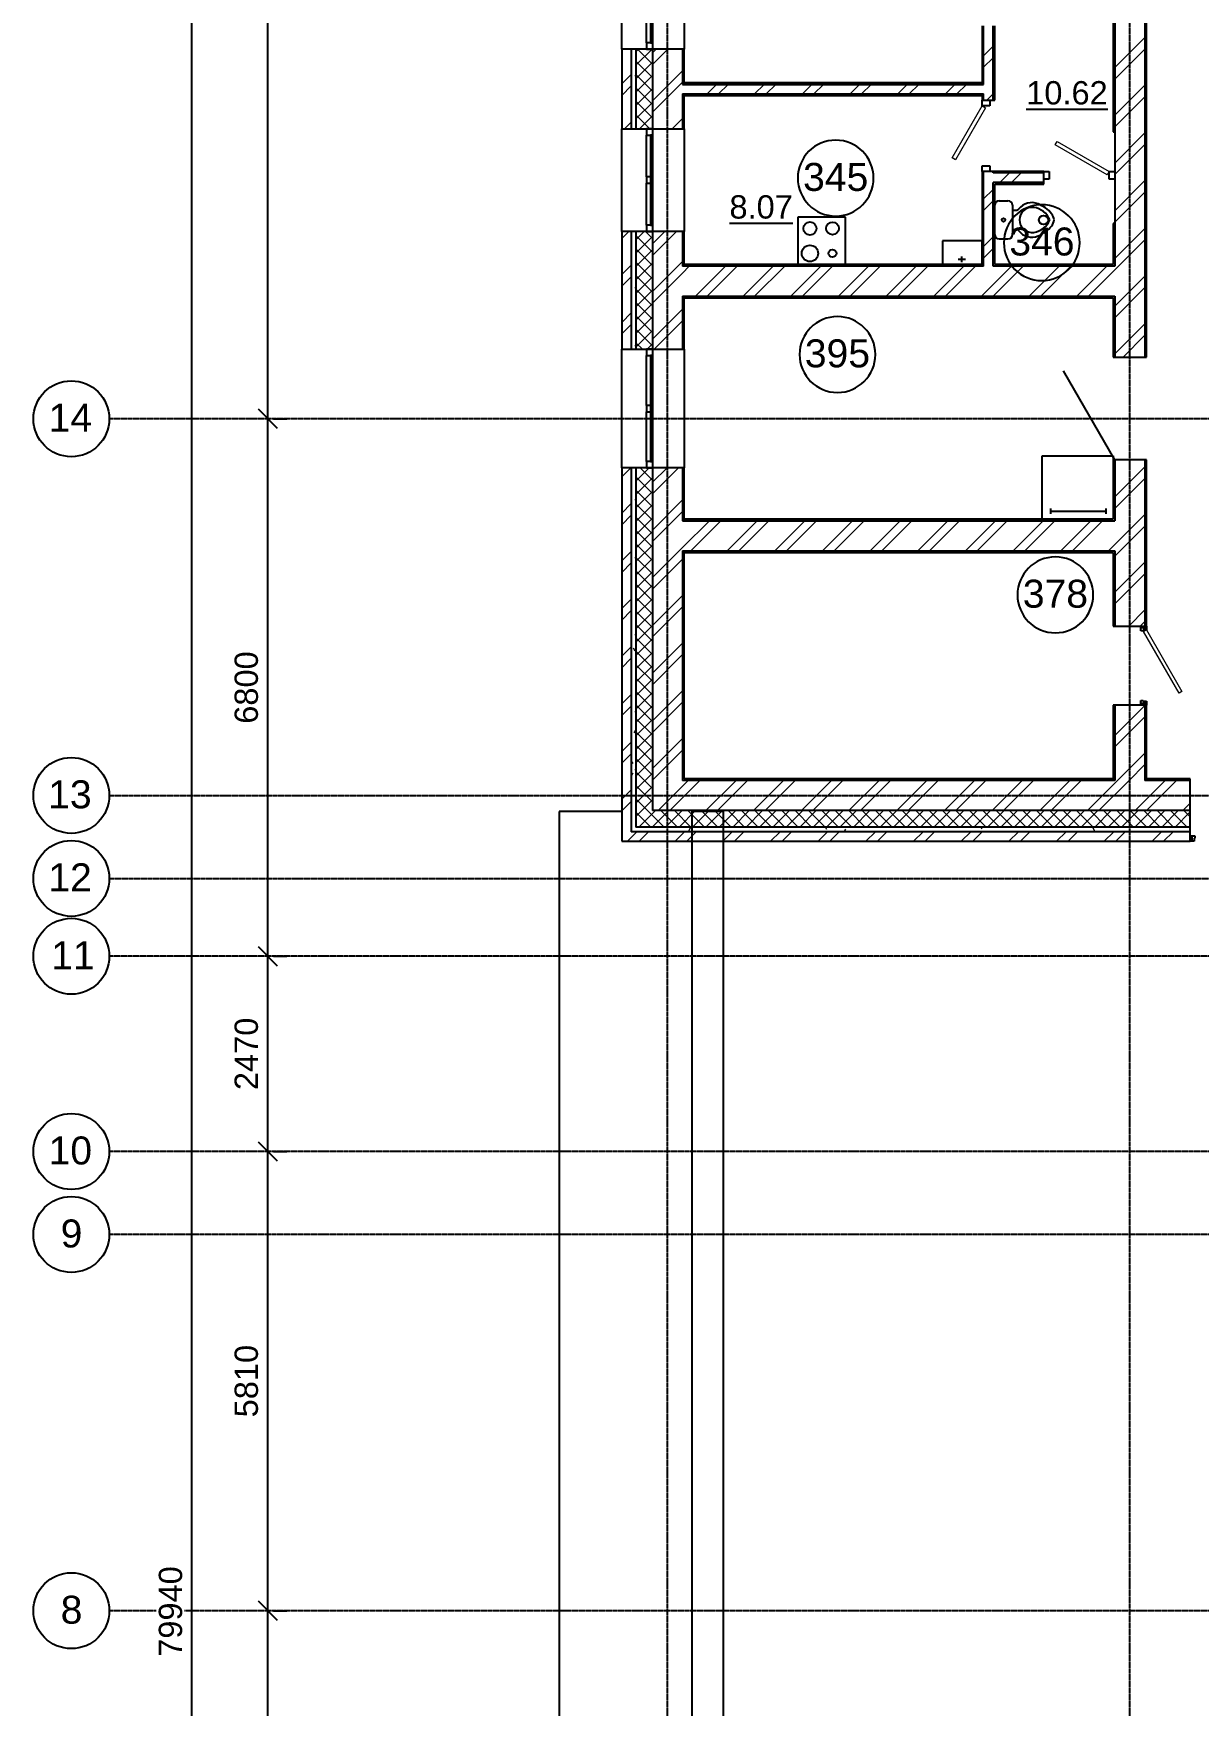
# Model space of a CAD drawing. Header units: millimetres. Extents: x -3463 to 813393, y -106315 to 159215.
# Drawn here: x 382015 to 396761, y 47754 to 68909 of the extents above; entities that cross this region are included whole.
import ezdxf

# ---------------------------------------------------------------- set-up
doc = ezdxf.new("R2010")
doc.units = ezdxf.units.MM
doc.linetypes.add('Линия сетки', pattern=[22.225, 12.7, -3.175, 3.175, -3.175])
doc.layers.add('AXIS_', color=252, linetype='Continuous')
doc.layers.add('PLANS_', color=252, linetype='Continuous')
doc.styles.add('arial', font='arial.ttf')
doc.styles.add('Arial_1', font='arial.ttf', dxfattribs={"height": 295.05988})

# ---------------------------------------------------------------- blocks, each defined once
blk = doc.blocks.new('_Oblique')
at = {"color": 0, "linetype": 'ByBlock', "lineweight": -2}
blk.add_line((-0.5, -0.5), (0.5, 0.5), dxfattribs=at)
blk = doc.blocks.new('A$Cb4756d35')
at = {"layer": 'AXIS_', "linetype": 'Линия сетки'}
for p, q in [((-7881, -53407), (-7881, 31376)), ((-2031, -53407), (-2031, 31376)), ((13594, 5205), (-14947, 5205)), ((-14947, 440), (13594, 440)), ((-14947, -610), (13594, -610)), ((13594, -1595), (-14947, -1595)), ((13594, -4065), (-14947, -4065)), ((13594, -5115), (-14947, -5115)), ((13594, -9875), (-14947, -9875))]:
    blk.add_line(p, q, dxfattribs=at)
at = {"layer": 'AXIS_'}
for p, q in [((-13900, -50095), (-13900, 30325)), ((-12940, 4965), (-12940, 16715)), ((-12940, -1835), (-12940, 5445)), ((-12870, 5205), (-12700, 5205)), ((-12870, 5205), (-12700, 5205)), ((-12940, -4305), (-12940, -1355)), ((-12870, -1595), (-12700, -1595)), ((-12870, -1595), (-12700, -1595)), ((-12940, -10115), (-12940, -3825)), ((-12870, -4065), (-12700, -4065)), ((-12870, -4065), (-12700, -4065)), ((-12940, -14625), (-12940, -9635)), ((-12870, -9875), (-12700, -9875)), ((-12870, -9875), (-12700, -9875))]:
    blk.add_line(p, q, dxfattribs=at)
for centre in [(-15427, 5205), (-15427, 440), (-15427, -610), (-15427, -1595), (-15427, -4065), (-15427, -5115), (-15427, -9875)]:
    blk.add_circle(centre, 480, dxfattribs=at)
at = {"layer": 'PLANS_', "lineweight": 25}
for p, q in [((-2241, 11375), (-2241, 8835)), ((-1821, 5985), (-1821, 11375)), ((-3901, 10175), (-3901, 9455)), ((-3741, 9235), (-3741, 10175)), ((-7671, 9880), (-8461, 9880)), ((-8461, 9880), (-8461, 8875)), ((-7671, 9455), (-7671, 9880)), ((-3901, 9455), (-7671, 9455)), ((-7671, 9295), (-3901, 9295)), ((-7671, 8875), (-7671, 9295)), ((-3901, 9295), (-3901, 9235)), ((-3801, 9235), (-3741, 9235)), ((-8461, 8875), (-7671, 8875)), ((-2241, 8835), (-2221, 8835)), ((-2221, 8835), (-2221, 8335)), ((-3901, 8335), (-3901, 7155)), ((-3121, 8335), (-3801, 8335)), ((-3741, 7155), (-3741, 8175)), ((-3741, 8175), (-3121, 8175)), ((-3121, 8175), (-3121, 8235)), ((-2221, 8235), (-2221, 7675)), ((-2221, 7675), (-2241, 7675)), ((-2241, 7675), (-2241, 7155)), ((-7671, 7575), (-8461, 7575)), ((-8461, 7575), (-8461, 6085)), ((-7671, 7155), (-7671, 7575)), ((-3901, 7155), (-7671, 7155)), ((-2241, 7155), (-3741, 7155)), ((-7671, 6085), (-7671, 6735)), ((-7671, 6735), (-2241, 6735)), ((-2241, 6735), (-2241, 5985)), ((-8461, 6085), (-7671, 6085)), ((-2241, 5985), (-1821, 5985)), ((-1821, 4685), (-2241, 4685)), ((-2241, 4685), (-2241, 3935)), ((-1821, 2583), (-1821, 4685)), ((-7671, 4585), (-8461, 4585)), ((-8461, 4585), (-8461, -140)), ((-7671, 3935), (-7671, 4585)), ((-2241, 3935), (-7671, 3935)), ((-7671, 650), (-7671, 3515)), ((-7671, 3515), (-2241, 3515)), ((-2241, 3515), (-2241, 2583)), ((-2241, 2583), (-1891, 2583)), ((-1891, 1583), (-2241, 1583)), ((-2241, 1583), (-2241, 650)), ((-1821, 650), (-1821, 1583)), ((-2241, 650), (-7671, 650)), ((-1266, 650), (-1821, 650)), ((-1266, -70), (-1266, 650)), ((-7173, 235), (-7573, 235)), ((-7573, 235), (-7573, -49126)), ((-7173, -48726), (-7173, 235)), ((-8461, -140), (-1266, -140))]:
    blk.add_line(p, q, dxfattribs=at)
at = {"layer": 'PLANS_'}
for p, q in [((-2221, 11375), (-2221, 8835)), ((-1841, 11375), (-1841, 5985)), ((-8461, 9880), (-8461, 11180)), ((-8096, 11100), (-8096, 9960)), ((-8066, 9960), (-8066, 11100)), ((-7671, 11180), (-7671, 9880)), ((-8146, 9960), (-8146, 10490)), ((-3881, 9435), (-3881, 10175)), ((-3761, 9235), (-3761, 10175)), ((-8066, 9960), (-8146, 9960)), ((-8146, 9960), (-8146, 9880)), ((-8096, 9960), (-8066, 9960)), ((-8066, 9880), (-8066, 9960)), ((-8341, 9880), (-8341, 8875)), ((-8281, 9880), (-8281, 8875)), ((-8146, 9880), (-8066, 9880)), ((-8071, 9880), (-8071, 8875)), ((-7691, 9880), (-7691, 9435)), ((-7691, 9435), (-3881, 9435)), ((-7691, 9315), (-3881, 9315)), ((-7691, 9315), (-7691, 8875)), ((-7671, 9455), (-7671, 9435)), ((-7671, 9315), (-7671, 9295)), ((-3881, 9235), (-3881, 9315)), ((-3901, 9235), (-3801, 9235)), ((-3901, 9165), (-3901, 9235)), ((-3801, 9165), (-3901, 9165)), ((-3801, 9235), (-3801, 9165)), ((-8461, 7575), (-8461, 8875)), ((-8066, 8875), (-8146, 8875)), ((-8146, 8875), (-8146, 8795)), ((-8146, 8795), (-8066, 8795)), ((-8146, 8265), (-8146, 8795)), ((-8066, 8795), (-8096, 8795)), ((-8096, 8795), (-8096, 7655)), ((-8066, 8795), (-8066, 8875)), ((-8066, 7655), (-8066, 8795)), ((-7671, 8875), (-7671, 7575)), ((-8066, 8265), (-8146, 8265)), ((-8146, 8265), (-8146, 8185)), ((-8066, 8185), (-8066, 8265)), ((-3901, 8335), (-3901, 8405)), ((-3901, 8405), (-3801, 8405)), ((-3801, 8335), (-3901, 8335)), ((-3881, 7135), (-3881, 8335)), ((-3801, 8405), (-3801, 8335)), ((-3761, 8315), (-3761, 8335)), ((-3121, 8315), (-3761, 8315)), ((-3121, 8335), (-3051, 8335)), ((-3121, 8235), (-3121, 8335)), ((-3051, 8335), (-3051, 8235)), ((-2291, 8235), (-2291, 8335)), ((-2291, 8335), (-2221, 8335)), ((-2221, 8335), (-2221, 8235)), ((-8146, 8185), (-8066, 8185)), ((-8146, 7655), (-8146, 8185)), ((-3761, 7135), (-3761, 8195)), ((-3121, 8195), (-3761, 8195)), ((-3051, 8235), (-3121, 8235)), ((-2221, 8235), (-2291, 8235)), ((-3741, 7536), (-3741, 7907)), ((-3685, 7963), (-3573, 7963)), ((-3516, 7907), (-3516, 7536)), ((-3516, 7845), (-3460, 7845)), ((-8066, 7655), (-8146, 7655)), ((-8146, 7655), (-8146, 7575)), ((-8096, 7655), (-8066, 7655)), ((-8066, 7575), (-8066, 7655)), ((-2221, 7675), (-2221, 7135)), ((-8341, 7575), (-8341, 6085)), ((-8281, 7575), (-8281, 6085)), ((-8146, 7575), (-8066, 7575)), ((-8071, 7575), (-8071, 6085)), ((-7691, 7575), (-7691, 7135)), ((-3573, 7479), (-3685, 7479)), ((-3516, 7598), (-3460, 7598)), ((-3881, 7135), (-7691, 7135)), ((-7671, 7155), (-7671, 7135)), ((-2221, 7135), (-3761, 7135)), ((-7691, 6755), (-7691, 6085)), ((-7691, 6755), (-2221, 6755)), ((-7671, 6755), (-7671, 6735)), ((-2221, 6755), (-2221, 5985)), ((-8461, 4585), (-8461, 6085)), ((-8066, 6085), (-8146, 6085)), ((-8146, 6085), (-8146, 6005)), ((-8146, 6005), (-8066, 6005)), ((-8146, 5375), (-8146, 6005)), ((-8066, 6005), (-8096, 6005)), ((-8096, 6005), (-8096, 4665)), ((-8066, 6005), (-8066, 6085)), ((-8066, 4665), (-8066, 6005)), ((-7671, 6085), (-7671, 4585)), ((-8066, 5375), (-8146, 5375)), ((-8146, 5375), (-8146, 5295)), ((-8146, 5295), (-8066, 5295)), ((-8146, 4665), (-8146, 5295)), ((-8066, 5295), (-8066, 5375)), ((-8066, 4665), (-8146, 4665)), ((-8146, 4665), (-8146, 4585)), ((-8096, 4665), (-8066, 4665)), ((-8066, 4585), (-8066, 4665)), ((-2221, 4685), (-2221, 3915)), ((-1841, 4685), (-1841, 2583)), ((-8341, 4585), (-8341, -20)), ((-8281, 4585), (-8281, 40)), ((-8146, 4585), (-8066, 4585)), ((-8071, 4585), (-8071, 250)), ((-7691, 4585), (-7691, 3915)), ((-7691, 3915), (-2221, 3915)), ((-7671, 3935), (-7671, 3915)), ((-7691, 3535), (-7691, 630)), ((-7691, 3535), (-2221, 3535)), ((-7671, 3535), (-7671, 3515)), ((-2221, 3535), (-2221, 2583)), ((-1891, 2583), (-1821, 2583)), ((-1891, 2563), (-1891, 2583)), ((-1891, 2523), (-1891, 2563)), ((-1891, 2563), (-1821, 2563)), ((-1821, 2563), (-1891, 2563)), ((-1821, 2583), (-1821, 2563)), ((-1821, 2563), (-1821, 2533)), ((-1861, 2523), (-1891, 2523)), ((-1861, 2533), (-1861, 2523)), ((-1821, 2533), (-1861, 2533)), ((-2221, 1583), (-2221, 630)), ((-1891, 1643), (-1861, 1643)), ((-1891, 1603), (-1891, 1643)), ((-1821, 1603), (-1891, 1603)), ((-1891, 1583), (-1891, 1603)), ((-1891, 1603), (-1821, 1603)), ((-1821, 1583), (-1891, 1583)), ((-1861, 1643), (-1861, 1633)), ((-1861, 1633), (-1821, 1633)), ((-1841, 1583), (-1841, 630)), ((-1821, 1633), (-1821, 1603)), ((-1821, 1603), (-1821, 1583)), ((-2241, 650), (-2221, 650)), ((-1841, 650), (-1821, 650)), ((-2221, 630), (-7691, 630)), ((-1266, 630), (-1841, 630)), ((-9251, 235), (-9251, -50805)), ((-8461, 235), (-9251, 235)), ((-1266, 250), (-8071, 250)), ((-1266, 40), (-8281, 40)), ((-1266, -20), (-8341, -20)), ((-1266, -70), (-1246, -70)), ((-1266, -140), (-1266, -70)), ((-1246, -140), (-1266, -140)), ((-1246, -140), (-1246, -70)), ((-1246, -70), (-1206, -70)), ((-1246, -70), (-1246, -140)), ((-1216, -140), (-1246, -140)), ((-1216, -100), (-1216, -140)), ((-1206, -100), (-1216, -100)), ((-1206, -70), (-1206, -100))]:
    blk.add_line(p, q, dxfattribs=at)
at = {"layer": 'PLANS_', "linetype": 'Continuous', "lineweight": 9}
for p, q in [((-2221, 9648), (-1841, 10028)), ((-8281, 9847), (-8248, 9880)), ((-8281, 9677), (-8078, 9880)), ((-8071, 9691), (-8261, 9880)), ((-8071, 9860), (-8091, 9880)), ((-8071, 9833), (-8024, 9880)), ((-8071, 9687), (-7878, 9880)), ((-3881, 9798), (-3761, 9918)), ((-3881, 9652), (-3761, 9772)), ((-2221, 9502), (-1841, 9882)), ((-8461, 9443), (-8341, 9563)), ((-8297, 9547), (-8281, 9547)), ((-8071, 9521), (-8281, 9731)), ((-8281, 9507), (-8071, 9717)), ((-8071, 9351), (-8281, 9561)), ((-8281, 9338), (-8071, 9548)), ((-8071, 9229), (-7691, 9609)), ((-8461, 9297), (-8341, 9417)), ((-8341, 9463), (-8341, 9462)), ((-8071, 9181), (-8281, 9391)), ((-8281, 9168), (-8071, 9378)), ((-8071, 9083), (-7691, 9463)), ((-7382, 9315), (-7262, 9435)), ((-7236, 9315), (-7116, 9435)), ((-6779, 9315), (-6659, 9435)), ((-6632, 9315), (-6512, 9435)), ((-6175, 9315), (-6055, 9435)), ((-6029, 9315), (-5909, 9435)), ((-5572, 9315), (-5452, 9435)), ((-5426, 9315), (-5306, 9435)), ((-4968, 9315), (-4848, 9435)), ((-4822, 9315), (-4702, 9435)), ((-4365, 9315), (-4245, 9435)), ((-4219, 9315), (-4099, 9435)), ((-3841, 9235), (-3761, 9315)), ((-2221, 9045), (-1841, 9425)), ((-8071, 9012), (-8281, 9222)), ((-8281, 8998), (-8071, 9208)), ((-2221, 8898), (-1841, 9278)), ((-8426, 8875), (-8341, 8959)), ((-8104, 8875), (-8281, 9052)), ((-8235, 8875), (-8071, 9039)), ((-7822, 8875), (-7691, 9006)), ((-8274, 8875), (-8281, 8882)), ((-2221, 8441), (-1841, 8821)), ((-2221, 8295), (-1841, 8675)), ((-3674, 8195), (-3554, 8315)), ((-3528, 8195), (-3408, 8315)), ((-3881, 7988), (-3761, 8108)), ((-2221, 7838), (-1841, 8218)), ((-2221, 7691), (-1841, 8071)), ((-3881, 7842), (-3761, 7962)), ((-8461, 7486), (-8372, 7575)), ((-8281, 7471), (-8177, 7575)), ((-8071, 7315), (-8281, 7525)), ((-8281, 7301), (-8071, 7511)), ((-8071, 7484), (-8162, 7575)), ((-8071, 7419), (-7915, 7575)), ((-8071, 7273), (-7769, 7575)), ((-3881, 7385), (-3761, 7505)), ((-2221, 7234), (-1841, 7614)), ((-2221, 7088), (-1841, 7468)), ((-8071, 7145), (-8281, 7355)), ((-8281, 7131), (-8071, 7341)), ((-8071, 6815), (-7691, 7195)), ((-3881, 7238), (-3761, 7358)), ((-8461, 7029), (-8341, 7149)), ((-8461, 6883), (-8341, 7003)), ((-8071, 6975), (-8281, 7185)), ((-8281, 6962), (-8071, 7172)), ((-8071, 6806), (-8281, 7016)), ((-8281, 6792), (-8071, 7002)), ((-8071, 6669), (-7691, 7049)), ((-7691, 7049), (-7606, 7135)), ((-7528, 6755), (-7148, 7135)), ((-7382, 6755), (-7002, 7135)), ((-6925, 6755), (-6545, 7135)), ((-6779, 6755), (-6399, 7135)), ((-6321, 6755), (-5941, 7135)), ((-6175, 6755), (-5795, 7135)), ((-5718, 6755), (-5338, 7135)), ((-5572, 6755), (-5192, 7135)), ((-5114, 6755), (-4734, 7135)), ((-4968, 6755), (-4588, 7135)), ((-4511, 6755), (-4131, 7135)), ((-4365, 6755), (-3985, 7135)), ((-3908, 6755), (-3528, 7135)), ((-3761, 6755), (-3381, 7135)), ((-3304, 6755), (-2924, 7135)), ((-3158, 6755), (-2778, 7135)), ((-2701, 6755), (-2321, 7135)), ((-2554, 6755), (-2221, 7088)), ((-2221, 6631), (-1841, 7011)), ((-8297, 6865), (-8281, 6865)), ((-8071, 6636), (-8281, 6846)), ((-8281, 6622), (-8071, 6832)), ((-2221, 6484), (-1841, 6864)), ((-8071, 6466), (-8281, 6676)), ((-8281, 6453), (-8071, 6663)), ((-8071, 6212), (-7691, 6592)), ((-8461, 6425), (-8341, 6545)), ((-8461, 6279), (-8341, 6399)), ((-8071, 6296), (-8281, 6506)), ((-8281, 6283), (-8071, 6493)), ((-8052, 6085), (-7691, 6446)), ((-2221, 6027), (-1841, 6407)), ((-8071, 6127), (-8281, 6337)), ((-8281, 6113), (-8071, 6323)), ((-8199, 6085), (-8281, 6167)), ((-8140, 6085), (-8071, 6154)), ((-2117, 5985), (-1841, 6261)), ((-8297, 6133), (-8281, 6133)), ((-2221, 4674), (-2210, 4685)), ((-8461, 4469), (-8345, 4585)), ((-8281, 4416), (-8113, 4585)), ((-8071, 4260), (-8281, 4470)), ((-8281, 4247), (-8071, 4457)), ((-8071, 4430), (-8227, 4585)), ((-8071, 4402), (-7888, 4585)), ((-8071, 4255), (-7742, 4585)), ((-2221, 4217), (-1841, 4597)), ((-2221, 4071), (-1841, 4451)), ((-8071, 4090), (-8281, 4300)), ((-8281, 4077), (-8071, 4287)), ((-8461, 4012), (-8341, 4132)), ((-8297, 4182), (-8281, 4182)), ((-8071, 3921), (-8281, 4131)), ((-8281, 3907), (-8071, 4117)), ((-8071, 3798), (-7691, 4178)), ((-8071, 3652), (-7691, 4032)), ((-8461, 3865), (-8341, 3985)), ((-8071, 3751), (-8281, 3961)), ((-8281, 3737), (-8071, 3947)), ((-7691, 3575), (-7351, 3915)), ((-7585, 3535), (-7205, 3915)), ((-7128, 3535), (-6748, 3915)), ((-6981, 3535), (-6601, 3915)), ((-6524, 3535), (-6144, 3915)), ((-6378, 3535), (-5998, 3915)), ((-5921, 3535), (-5541, 3915)), ((-5774, 3535), (-5394, 3915)), ((-5317, 3535), (-4937, 3915)), ((-5171, 3535), (-4791, 3915)), ((-4714, 3535), (-4334, 3915)), ((-4567, 3535), (-4187, 3915)), ((-4110, 3535), (-3730, 3915)), ((-3964, 3535), (-3584, 3915)), ((-3507, 3535), (-3127, 3915)), ((-3360, 3535), (-2980, 3915)), ((-2903, 3535), (-2523, 3915)), ((-2757, 3535), (-2377, 3915)), ((-2221, 3613), (-1841, 3993)), ((-2221, 3467), (-1841, 3847)), ((-8071, 3581), (-8281, 3791)), ((-8281, 3568), (-8071, 3778)), ((-8071, 3412), (-8281, 3622)), ((-8281, 3398), (-8071, 3608)), ((-2300, 3535), (-2221, 3613)), ((-8461, 3408), (-8341, 3528)), ((-8297, 3451), (-8281, 3451)), ((-8071, 3242), (-8281, 3452)), ((-8281, 3228), (-8071, 3438)), ((-8071, 3195), (-7691, 3575)), ((-8071, 3048), (-7691, 3428)), ((-2221, 3010), (-1841, 3390)), ((-8461, 3262), (-8341, 3382)), ((-8071, 3072), (-8281, 3282)), ((-8281, 3059), (-8071, 3269)), ((-2221, 2864), (-1841, 3244)), ((-8071, 2902), (-8281, 3112)), ((-8281, 2889), (-8071, 3099)), ((-8071, 2591), (-7691, 2971)), ((-8461, 2805), (-8341, 2925)), ((-8461, 2658), (-8341, 2778)), ((-8071, 2733), (-8281, 2943)), ((-8281, 2719), (-8071, 2929)), ((-8071, 2563), (-8281, 2773)), ((-8281, 2549), (-8071, 2759)), ((-8071, 2445), (-7691, 2825)), ((-2045, 2583), (-1841, 2786)), ((-8071, 2393), (-8281, 2603)), ((-8281, 2380), (-8071, 2590)), ((-1899, 2583), (-1841, 2640)), ((-8297, 2475), (-8281, 2475)), ((-8071, 2224), (-8281, 2434)), ((-8281, 2210), (-8071, 2420)), ((-8071, 1988), (-7691, 2368)), ((-8461, 2201), (-8341, 2321)), ((-8461, 2055), (-8341, 2175)), ((-8293, 2266), (-8313, 2301)), ((-8071, 2054), (-8281, 2264)), ((-8281, 2040), (-8071, 2250)), ((-8071, 1841), (-7691, 2221)), ((-7677, 2323), (-7691, 2297)), ((-8071, 1884), (-8281, 2094)), ((-8281, 1871), (-8071, 2081)), ((-8071, 1714), (-8281, 1924)), ((-8281, 1701), (-8071, 1911)), ((-8461, 1598), (-8341, 1718)), ((-8071, 1545), (-8281, 1755)), ((-8281, 1531), (-8071, 1741)), ((-8071, 1384), (-7691, 1764)), ((-8461, 1451), (-8341, 1571)), ((-8297, 1500), (-8281, 1500)), ((-8071, 1375), (-8281, 1585)), ((-8281, 1362), (-8071, 1572)), ((-8071, 1238), (-7691, 1618)), ((-2221, 1199), (-1841, 1579)), ((-8071, 1205), (-8281, 1415)), ((-8281, 1192), (-8071, 1402)), ((-2221, 1053), (-1841, 1433)), ((-8461, 994), (-8341, 1114)), ((-8286, 1267), (-8306, 1232)), ((-8071, 1036), (-8281, 1246)), ((-8281, 1022), (-8071, 1232)), ((-8071, 866), (-8281, 1076)), ((-8281, 852), (-8071, 1062)), ((-8071, 781), (-7691, 1161)), ((-8461, 848), (-8341, 968)), ((-8317, 844), (-8337, 879)), ((-8071, 696), (-8281, 906)), ((-8281, 683), (-8071, 893)), ((-8071, 634), (-7691, 1014)), ((-2187, 630), (-1841, 976)), ((-8319, 722), (-8339, 688)), ((-8297, 769), (-8281, 769)), ((-8071, 527), (-8281, 737)), ((-8281, 513), (-8071, 723)), ((-2844, 630), (-2855, 650)), ((-2041, 630), (-1841, 830)), ((-8461, 391), (-8341, 511)), ((-8071, 357), (-8281, 567)), ((-8281, 343), (-8071, 553)), ((-7999, 250), (-7619, 630)), ((-7852, 250), (-7472, 630)), ((-7395, 250), (-7015, 630)), ((-7249, 250), (-6869, 630)), ((-6792, 250), (-6412, 630)), ((-6645, 250), (-6265, 630)), ((-6188, 250), (-5808, 630)), ((-6042, 250), (-5662, 630)), ((-5585, 250), (-5205, 630)), ((-5438, 250), (-5058, 630)), ((-4981, 250), (-4601, 630)), ((-4835, 250), (-4455, 630)), ((-4378, 250), (-3998, 630)), ((-4232, 250), (-3852, 630)), ((-3774, 250), (-3394, 630)), ((-3628, 250), (-3248, 630)), ((-3171, 250), (-2791, 630)), ((-3025, 250), (-2645, 630)), ((-2567, 250), (-2187, 630)), ((-2421, 250), (-2041, 630)), ((-1964, 250), (-1584, 630)), ((-1818, 250), (-1438, 630)), ((-8461, 244), (-8341, 364)), ((-8134, 250), (-8281, 397)), ((-8281, 174), (-8205, 250)), ((-8094, 40), (-8281, 227)), ((-8245, 40), (-8035, 250)), ((-8205, 250), (-8071, 384)), ((-7924, 40), (-8134, 250)), ((-8076, 40), (-7866, 250)), ((-7755, 40), (-7965, 250)), ((-7906, 40), (-7696, 250)), ((-7585, 40), (-7795, 250)), ((-7736, 40), (-7526, 250)), ((-7415, 40), (-7625, 250)), ((-7566, 40), (-7356, 250)), ((-7246, 40), (-7456, 250)), ((-7397, 40), (-7187, 250)), ((-7076, 40), (-7286, 250)), ((-7227, 40), (-7017, 250)), ((-6906, 40), (-7116, 250)), ((-7057, 40), (-6847, 250)), ((-6736, 40), (-6946, 250)), ((-6888, 40), (-6678, 250)), ((-6567, 40), (-6777, 250)), ((-6718, 40), (-6508, 250)), ((-6397, 40), (-6607, 250)), ((-6548, 40), (-6338, 250)), ((-6227, 40), (-6437, 250)), ((-6379, 40), (-6169, 250)), ((-6058, 40), (-6268, 250)), ((-6209, 40), (-5999, 250)), ((-5888, 40), (-6098, 250)), ((-6039, 40), (-5829, 250)), ((-5718, 40), (-5928, 250)), ((-5869, 40), (-5659, 250)), ((-5549, 40), (-5759, 250)), ((-5700, 40), (-5490, 250)), ((-5379, 40), (-5589, 250)), ((-5530, 40), (-5320, 250)), ((-5209, 40), (-5419, 250)), ((-5360, 40), (-5150, 250)), ((-5039, 40), (-5249, 250)), ((-5191, 40), (-4981, 250)), ((-4870, 40), (-5080, 250)), ((-5021, 40), (-4811, 250)), ((-4700, 40), (-4910, 250)), ((-4851, 40), (-4641, 250)), ((-4530, 40), (-4740, 250)), ((-4681, 40), (-4471, 250)), ((-4361, 40), (-4571, 250)), ((-4512, 40), (-4302, 250)), ((-4191, 40), (-4401, 250)), ((-4342, 40), (-4132, 250)), ((-4021, 40), (-4231, 250)), ((-4172, 40), (-3962, 250)), ((-3851, 40), (-4061, 250)), ((-4003, 40), (-3793, 250)), ((-3682, 40), (-3892, 250)), ((-3833, 40), (-3623, 250)), ((-3512, 40), (-3722, 250)), ((-3663, 40), (-3453, 250)), ((-3342, 40), (-3552, 250)), ((-3494, 40), (-3284, 250)), ((-3173, 40), (-3383, 250)), ((-3324, 40), (-3114, 250)), ((-3003, 40), (-3213, 250)), ((-3154, 40), (-2944, 250)), ((-2833, 40), (-3043, 250)), ((-2984, 40), (-2774, 250)), ((-2664, 40), (-2874, 250)), ((-2815, 40), (-2605, 250)), ((-2494, 40), (-2704, 250)), ((-2645, 40), (-2435, 250)), ((-2324, 40), (-2534, 250)), ((-2475, 40), (-2265, 250)), ((-2154, 40), (-2364, 250)), ((-2306, 40), (-2096, 250)), ((-1985, 40), (-2195, 250)), ((-2136, 40), (-1926, 250)), ((-1815, 40), (-2025, 250)), ((-1966, 40), (-1756, 250)), ((-1645, 40), (-1855, 250)), ((-1796, 40), (-1586, 250)), ((-1476, 40), (-1686, 250)), ((-1627, 40), (-1417, 250)), ((-1306, 40), (-1516, 250)), ((-1457, 40), (-1266, 231)), ((-1360, 250), (-1266, 344)), ((-1266, 170), (-1346, 250)), ((-8264, 40), (-8281, 58)), ((-8054, 37), (-8013, 37)), ((-7596, 24), (-7616, -11)), ((-7322, 37), (-7282, 37)), ((-5864, 8), (-5882, 40)), ((-5859, 37), (-5819, 37)), ((-5630, 15), (-5650, -20)), ((-5128, 37), (-5087, 37)), ((-4640, 37), (-4600, 37)), ((-3898, 17), (-3911, 40)), ((-3421, 37), (-3380, 37)), ((-2689, 37), (-2649, 37)), ((-2476, -7), (-2496, 28)), ((-1958, 37), (-1917, 37)), ((-1287, 40), (-1266, 61)), ((-8389, -140), (-8269, -20)), ((-8242, -140), (-8122, -20)), ((-7785, -140), (-7665, -20)), ((-7639, -140), (-7519, -20)), ((-7182, -140), (-7062, -20)), ((-7035, -140), (-6915, -20)), ((-6578, -140), (-6458, -20)), ((-6432, -140), (-6312, -20)), ((-5975, -140), (-5855, -20)), ((-5828, -140), (-5708, -20)), ((-5371, -140), (-5251, -20)), ((-5225, -140), (-5105, -20)), ((-5086, -18), (-5087, -20)), ((-5003, -20), (-5006, -13)), ((-4768, -140), (-4648, -20)), ((-4622, -140), (-4502, -20)), ((-4164, -140), (-4044, -20)), ((-4018, -140), (-3898, -20)), ((-3561, -140), (-3441, -20)), ((-3415, -140), (-3295, -20)), ((-2957, -140), (-2837, -20)), ((-2811, -140), (-2691, -20)), ((-2354, -140), (-2234, -20)), ((-2208, -140), (-2088, -20)), ((-1750, -140), (-1630, -20)), ((-1604, -140), (-1484, -20))]:
    blk.add_line(p, q, dxfattribs=at)
at = {"layer": 'PLANS_', "lineweight": 13}
for p, q in [((-4281, 8507), (-3901, 9165)), ((-3858, 9140), (-4238, 8482)), ((-3901, 9165), (-3858, 9140)), ((-2975, 8672), (-2950, 8715)), ((-2950, 8715), (-2291, 8335)), ((-4238, 8482), (-4281, 8507)), ((-2316, 8292), (-2975, 8672)), ((-2291, 8335), (-2316, 8292)), ((-1856, 2513), (-1821, 2533)), ((-1406, 1733), (-1856, 2513)), ((-1821, 2533), (-1371, 1753)), ((-1371, 1753), (-1406, 1733))]:
    blk.add_line(p, q, dxfattribs=at)
at = {"layer": 'PLANS_', "lineweight": -3}
for p, q in [((-5631, 7755), (-6231, 7755)), ((-6231, 7755), (-6231, 7155)), ((-5631, 7155), (-5631, 7755)), ((-3901, 7455), (-4401, 7455)), ((-4401, 7455), (-4401, 7155)), ((-3901, 7155), (-3901, 7455)), ((-6079, 7298), (-6079, 7298)), ((-4110, 7222), (-4203, 7222)), ((-4160, 7260), (-4160, 7186)), ((-6231, 7155), (-5631, 7155)), ((-4401, 7155), (-3901, 7155)), ((-2221, 4685), (-2871, 5811)), ((-3141, 3935), (-3141, 4735)), ((-3141, 4735), (-2241, 4735)), ((-2241, 4735), (-2241, 3935)), ((-3030, 4004), (-3030, 4072)), ((-3030, 4038), (-2330, 4038)), ((-2330, 4004), (-2330, 4072)), ((-2241, 3935), (-3141, 3935))]:
    blk.add_line(p, q, dxfattribs=at)
for centre, radius in [((-6079, 7613), 82.8), ((-5794, 7613), 80.6), ((-6079, 7298), 103), ((-5794, 7298), 49.4)]:
    blk.add_circle(centre, radius, dxfattribs=at)
at = {"layer": 'PLANS_'}
for centre, radius in [((-3629, 7721), 22.5), ((-3123, 7721), 57.4)]:
    blk.add_circle(centre, radius, dxfattribs=at)
for centre, radius, start, end in [((-5753, 8250), 480, 0, 180), ((-5753, 8250), 480, 180, 0), ((-3685, 7907), 56.2, 90, 180), ((-3145, 7433), 480, 0, 180), ((-3573, 7907), 56.2, 0, 90), ((-3460, 7873), 28.1, 270, 323.1301), ((-3271, 7731), 209, 67.3801, 143.1301), ((-3268, 7721), 159, 82.3719, 180), ((-3280, 7626), 255, 21.8782, 82.3719), ((-3361, 7514), 444, 40.1122, 67.3801), ((-3268, 7721), 159, 180, 277.6281), ((-3280, 7816), 255, 277.6281, 338.1218), ((-3361, 7929), 444, 292.6199, 319.8878), ((-3134, 7705), 147, 6.285, 40.1122), ((-3134, 7737), 147, 319.8878, 353.715), ((-3685, 7536), 56.2, 180, 270), ((-3145, 7433), 480, 180, 0), ((-3573, 7536), 56.2, 270, 0), ((-3460, 7569), 28.1, 36.8699, 90), ((-3271, 7712), 209, 216.8699, 292.6199), ((-5731, 6018), 480, 0, 180), ((-5731, 6018), 480, 180, 0), ((-2973, 2977), 480, 0, 180), ((-2973, 2977), 480, 180, 0)]:
    blk.add_arc(centre, radius, start, end, dxfattribs=at)
at = {"layer": 'AXIS_'}
for p, xscale, yscale, zscale, rotation in [((-12940, 5205), 240.0000000000003, 240.0000000000003, 240.0000000000003, 90), ((-12940, 5205), 240, 240, 240, 270), ((-12940, -1595), 240.0000000000003, 240.0000000000003, 240.0000000000003, 90), ((-12940, -1595), 240, 240, 240, 270), ((-12940, -4065), 240.0000000000003, 240.0000000000003, 240.0000000000003, 90), ((-12940, -4065), 240, 240, 240, 270), ((-12940, -9875), 240.0000000000003, 240.0000000000003, 240.0000000000003, 90), ((-12940, -9875), 240, 240, 240, 270)]:
    blk.add_blockref('_Oblique', p, dxfattribs=dict(at, xscale=xscale, yscale=yscale, zscale=zscale, rotation=rotation))
at = {"layer": 'AXIS_', "lineweight": -3, "style": 'arial'}
for s, height, p in [('14', 354.1, (-15715, 5041)), ('13', 354.1, (-15720, 277)), ('12', 354.1, (-15718, -773)), ('11', 354.1, (-15682, -1759)), ('10', 354.1, (-15715, -4229)), ('9', 354, (-15562, -5279)), ('8', 354, (-15562, -10039))]:
    blk.add_text(s, height=height, dxfattribs=at).set_placement(p)
at = {"layer": 'PLANS_', "lineweight": -3}
for s, height, style, p in [('%%U10.62', 295.1, 'Arial_1', (-3342, 9182)), ('345', 354.1, 'arial', (-6166, 8088)), ('%%U8.07', 295.1, 'Arial_1', (-7098, 7738)), ('346', 354.1, 'arial', (-3556, 7271)), ('395', 354.1, 'arial', (-6144, 5856)), ('378', 354.1, 'arial', (-3385, 2815))]:
    blk.add_text(s, height=height, dxfattribs=dict(at, style=style)).set_placement(p)
at = {"layer": 'AXIS_', "char_height": 295.1, "attachment_point": 5, "rotation": 90, "style": 'Arial_1', "bg_fill": 3, "box_fill_scale": 1.1, "bg_fill_color": 256, "bg_fill_true_color": 13158600, "bg_fill_transparency": 0}
for s, insert, width in [('\\A1;6800', (-13211, 1805), 1085.54), ('\\A1;2470', (-13211, -2830), 1085.54), ('\\A1;5810', (-13211, -6970), 1085.54), ('\\A1;79940', (-14171, -9885), 1356.92)]:
    blk.add_mtext(s, dxfattribs=dict(at, insert=insert, width=width))

msp = doc.modelspace()

# ---------------------------------------------------------------- block references
at = {"lineweight": -3}
msp.add_blockref('A$Cb4756d35', (397922, 58829), dxfattribs=at)

doc.saveas('drawing.dxf')
